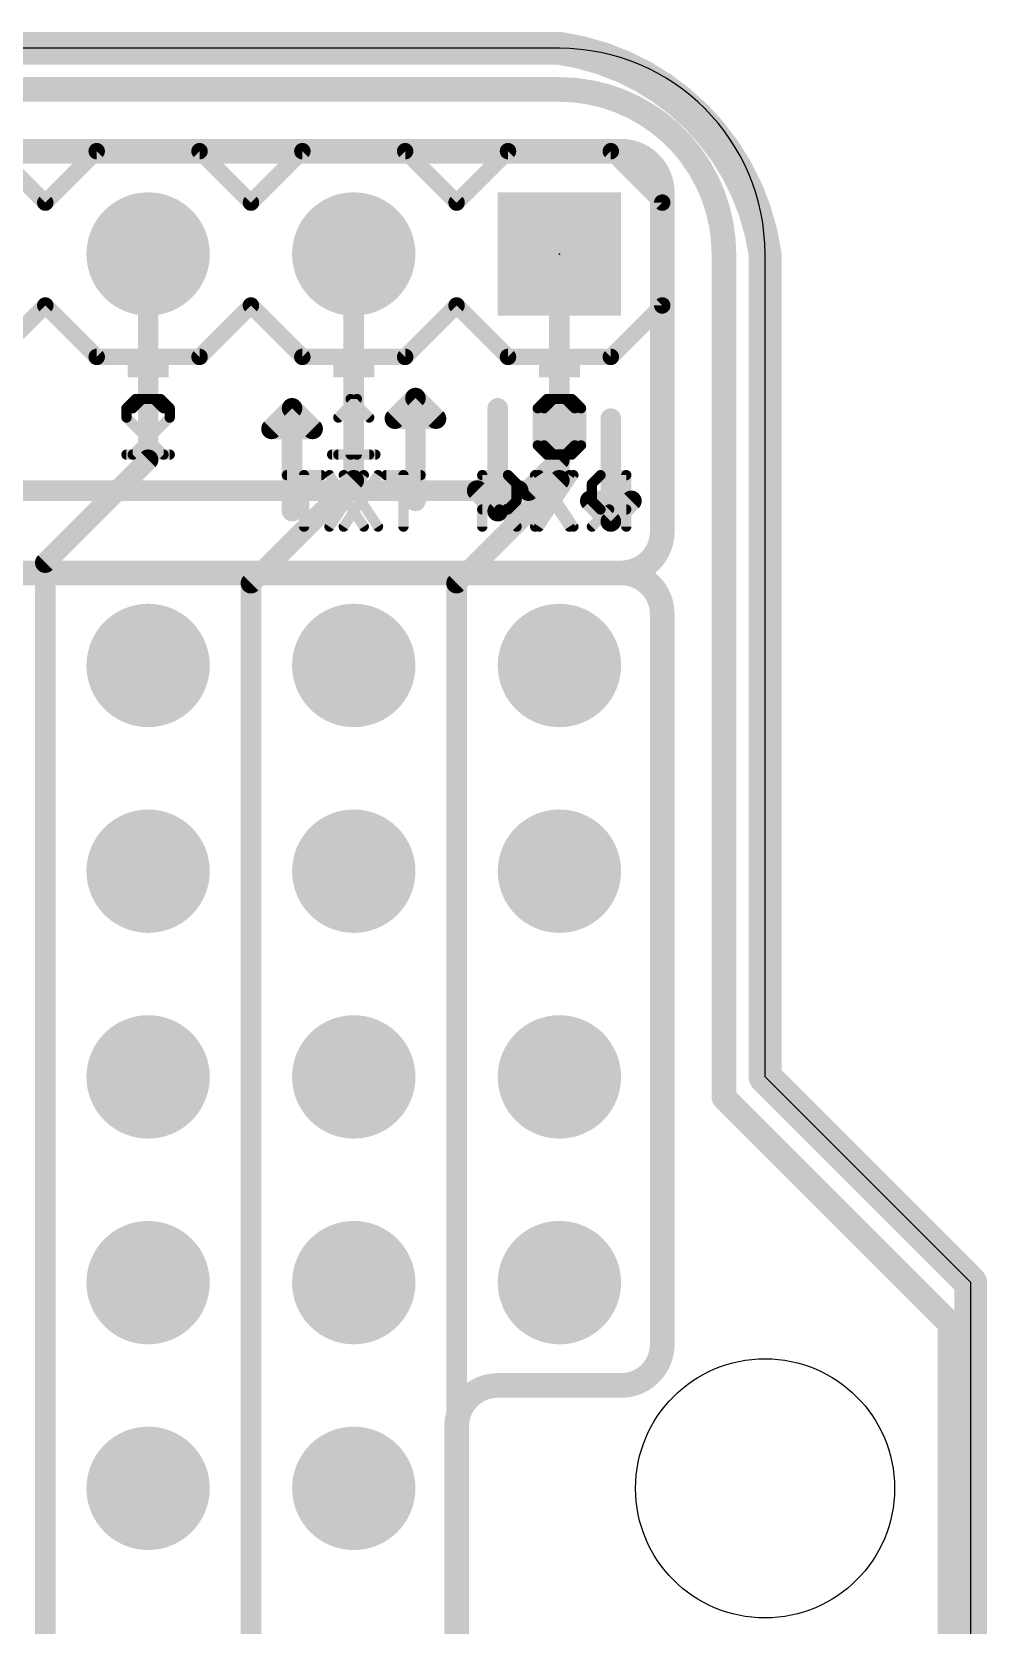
# Model space of a CAD drawing. Extents: x -0.08 to 2.71, y -0.01 to 2.11.
# Drawn here: x 2.243 to 2.708, y 1.334 to 2.108 of the extents above; entities that cross this region are included whole.
import ezdxf

# ---------------------------------------------------------------- set-up
doc = ezdxf.new("R2010")
doc.units = 0
for name, color, linetype in [('1', 14, 'CONTINUOUS'), ('16', 174, 'CONTINUOUS'), ('17', 94, 'CONTINUOUS'), ('18', 94, 'CONTINUOUS'), ('20', 178, 'CONTINUOUS'), ('21', 251, 'CONTINUOUS'), ('22', 2, 'CONTINUOUS'), ('23', 178, 'CONTINUOUS'), ('51', 54, 'CONTINUOUS')]:
    doc.layers.add(name, color=color, linetype=linetype)

# ---------------------------------------------------------------- blocks, each defined once
blk = doc.blocks.new('RECT')
blk.add_solid([(-0.5, -0.5), (0.5, -0.5), (-0.5, 0.5), (0.5, 0.5)])
blk = doc.blocks.new('SQUAREP')
blk.add_solid([(-0.5, -0.5), (0.5, -0.5), (-0.5, 0.5), (0.5, 0.5)])
blk = doc.blocks.new('ROUNDP')
at = {"const_width": 0.5}
blk.add_lwpolyline([(0, -0.25, 1), (0, 0.25, 1), (0, -0.25)], format="xyb", dxfattribs=at)
blk = doc.blocks.new('ROUNDV')
at = {"const_width": 0.5}
blk.add_lwpolyline([(0, -0.25, 1), (0, 0.25, 1), (0, -0.25)], format="xyb", dxfattribs=at)

msp = doc.modelspace()

# ---------------------------------------------------------------- linework, layer by layer
at = {"layer": '1'}
for points, const_width in [([(0.1, 2.1), (2.5, 2.1)], 0.016), ([(2.6, 2), (2.6, 1.6)], 0.016), ([(2.3, 1.9), (2.3, 2)], 0.01), ([(2.4, 1.89), (2.4, 2)], 0.01), ([(2.5, 2), (2.5, 1.89)], 0.01), ([(2.25, 1.85), (2.3, 1.9)], 0.01), ([(2.35, 1.84), (2.4, 1.89)], 0.01), ([(2.5, 1.89), (2.45, 1.84)], 0.01), ([(2.25, 1.27), (2.25, 1.85)], 0.01), ([(2.35, 1.27), (2.35, 1.84)], 0.01), ([(2.45, 1.84), (2.45, 0.92)], 0.01), ([(2.6, 1.6), (2.7, 1.5)], 0.016), ([(2.7, 1.5), (2.7, 0.2)], 0.016)]:
    msp.add_lwpolyline(points, dxfattribs=dict(at, const_width=const_width))
for points, const_width in [([(2.6, 2, 0.333339), (2.5, 2.1)], 0.016), ([(2.500566, 2.10396, 1), (2.499434, 2.09604)], 0.008), ([(2.5, 2.096, 1), (2.5, 2.104)], 0.008), ([(2.604, 2, 1), (2.596, 2)], 0.008), ([(2.3025, 2, 1), (2.2975, 2)], 0.005), ([(2.4025, 2, 1), (2.3975, 2)], 0.005), ([(2.5025, 2, 1), (2.4975, 2)], 0.005), ([(2.59604, 1.999434, 1), (2.60396, 2.000566)], 0.008), ([(2.2975, 1.9, 1), (2.3025, 1.9)], 0.005), ([(2.301768, 1.898232, 1), (2.298232, 1.901768)], 0.005), ([(2.3975, 1.89, 1), (2.4025, 1.89)], 0.005), ([(2.401768, 1.888232, 1), (2.398232, 1.891768)], 0.005), ([(2.4975, 1.89, 1), (2.5025, 1.89)], 0.005), ([(2.501768, 1.888232, 1), (2.498232, 1.891768)], 0.005), ([(2.2525, 1.85, 1), (2.2475, 1.85)], 0.005), ([(2.248232, 1.851768, 1), (2.251768, 1.848232)], 0.005), ([(2.3525, 1.84, 1), (2.3475, 1.84)], 0.005), ([(2.348232, 1.841768, 1), (2.351768, 1.838232)], 0.005), ([(2.4525, 1.84, 1), (2.4475, 1.84)], 0.005), ([(2.448232, 1.841768, 1), (2.451768, 1.838232)], 0.005), ([(2.596, 1.6, 1), (2.604, 1.6)], 0.008), ([(2.602828, 1.602828, 1), (2.597172, 1.597172)], 0.008), ([(2.704, 1.5, 1), (2.696, 1.5)], 0.008), ([(2.697172, 1.497172, 1), (2.702828, 1.502828)], 0.008)]:
    msp.add_lwpolyline(points, format="xyb", dxfattribs=dict(at, const_width=const_width))
at = {"layer": '16'}
for points, const_width in [([(0.1, 2.1), (2.5, 2.1)], 0.016), ([(2.6, 2), (2.6, 1.6)], 0.016), ([(2.5, 1.9), (2.5, 2)], 0.01), ([(2.485, 1.885), (2.5, 1.9)], 0.01), ([(0.935, 1.885), (2.485, 1.885)], 0.01), ([(2.6, 1.6), (2.7, 1.5)], 0.016), ([(2.7, 1.5), (2.7, 0.2)], 0.016)]:
    msp.add_lwpolyline(points, dxfattribs=dict(at, const_width=const_width))
for points, const_width in [([(2.6, 2, 0.333339), (2.5, 2.1)], 0.016), ([(2.500566, 2.10396, 1), (2.499434, 2.09604)], 0.008), ([(2.5, 2.096, 1), (2.5, 2.104)], 0.008), ([(2.604, 2, 1), (2.596, 2)], 0.008), ([(2.5025, 2, 1), (2.4975, 2)], 0.005), ([(2.59604, 1.999434, 1), (2.60396, 2.000566)], 0.008), ([(2.4975, 1.9, 1), (2.5025, 1.9)], 0.005), ([(2.501768, 1.898232, 1), (2.498232, 1.901768)], 0.005), ([(2.485, 1.8825, 1), (2.485, 1.8875)], 0.005), ([(2.483232, 1.886768, 1), (2.486768, 1.883232)], 0.005), ([(2.596, 1.6, 1), (2.604, 1.6)], 0.008), ([(2.602828, 1.602828, 1), (2.597172, 1.597172)], 0.008), ([(2.704, 1.5, 1), (2.696, 1.5)], 0.008), ([(2.697172, 1.497172, 1), (2.702828, 1.502828)], 0.008)]:
    msp.add_lwpolyline(points, format="xyb", dxfattribs=dict(at, const_width=const_width))
at = {"layer": '20'}
for p, q in [((2.5, 2.1), (0.1, 2.1)), ((2.6, 1.6), (2.6, 2)), ((2.7, 1.5), (2.6, 1.6)), ((2.7, 0.2), (2.7, 1.5))]:
    msp.add_line(p, q, dxfattribs=at)
msp.add_circle((2.6, 1.4), 0.062992, dxfattribs=at)
msp.add_arc((2.5, 2), 0.1, 0, 90, dxfattribs=at)
at = {"layer": '21'}
for points, const_width in [([(0.51, 2.08), (2.5, 2.08)], 0.012), ([(1.11, 2.05), (2.53, 2.05)], 0.012), ([(2.25, 2.025), (2.225, 2.05)], 0.008), ([(2.25, 2.025), (2.275, 2.05)], 0.008), ([(2.275, 2.05), (2.325, 2.05)], 0.008), ([(2.325, 2.05), (2.35, 2.025)], 0.008), ([(2.35, 2.025), (2.375, 2.05)], 0.008), ([(2.375, 2.05), (2.425, 2.05)], 0.008), ([(2.425, 2.05), (2.45, 2.025)], 0.008), ([(2.45, 2.025), (2.475, 2.05)], 0.008), ([(2.475, 2.05), (2.525, 2.05)], 0.008), ([(2.55, 2.025), (2.525, 2.05)], 0.008), ([(2.55, 1.865), (2.55, 2.03)], 0.012), ([(2.55, 1.975), (2.55, 2.025)], 0.008), ([(2.58, 2), (2.58, 1.59)], 0.012), ([(2.225, 1.95), (2.25, 1.975)], 0.008), ([(2.275, 1.95), (2.25, 1.975)], 0.008), ([(2.35, 1.975), (2.325, 1.95)], 0.008), ([(2.375, 1.95), (2.35, 1.975)], 0.008), ([(2.45, 1.975), (2.425, 1.95)], 0.008), ([(2.475, 1.95), (2.45, 1.975)], 0.008), ([(2.525, 1.95), (2.55, 1.975)], 0.008), ([(2.325, 1.95), (2.275, 1.95)], 0.008), ([(2.425, 1.95), (2.375, 1.95)], 0.008), ([(2.525, 1.95), (2.475, 1.95)], 0.008), ([(2.297004, 1.929523), (2.2925, 1.925019)], 0.005), ([(2.306011, 1.929523), (2.297004, 1.929523)], 0.005), ([(2.310515, 1.925019), (2.306011, 1.929523)], 0.005), ([(2.3925, 1.920515), (2.401508, 1.929523)], 0.005), ([(2.401508, 1.929523), (2.401508, 1.9025)], 0.005), ([(2.42, 1.92), (2.43, 1.93)], 0.01), ([(2.43, 1.93), (2.44, 1.92)], 0.01), ([(2.4925, 1.925019), (2.497004, 1.929523)], 0.005), ([(2.497004, 1.929523), (2.506011, 1.929523)], 0.005), ([(2.506011, 1.929523), (2.510515, 1.925019)], 0.005), ([(2.2925, 1.9025), (2.310515, 1.920515)], 0.005), ([(2.310515, 1.920515), (2.310515, 1.925019)], 0.005), ([(2.42, 1.92), (2.43, 1.92)], 0.01), ([(2.44, 1.92), (2.43, 1.92)], 0.01), ([(2.43, 1.92), (2.43, 1.88)], 0.01), ([(2.4925, 1.907004), (2.4925, 1.925019)], 0.005), ([(2.4925, 1.907004), (2.510515, 1.925019)], 0.005), ([(2.510515, 1.925019), (2.510515, 1.907004)], 0.005), ([(2.525, 1.88), (2.525, 1.92)], 0.01), ([(2.497004, 1.9025), (2.4925, 1.907004)], 0.005), ([(2.510515, 1.907004), (2.506011, 1.9025)], 0.005), ([(2.310515, 1.9025), (2.2925, 1.9025)], 0.005), ([(2.3925, 1.9025), (2.410515, 1.9025)], 0.005), ([(2.506011, 1.9025), (2.497004, 1.9025)], 0.005), ([(2.3675, 1.892521), (2.384181, 1.892521)], 0.005), ([(2.37584, 1.8675), (2.37584, 1.892521)], 0.005), ([(2.395124, 1.892521), (2.411804, 1.8675)], 0.005), ([(2.411804, 1.892521), (2.395124, 1.8675)], 0.005), ([(2.4625, 1.8675), (2.4625, 1.892521)], 0.005), ([(2.4625, 1.892521), (2.475011, 1.892521)], 0.005), ([(2.475011, 1.892521), (2.479181, 1.888351)], 0.005), ([(2.479181, 1.888351), (2.479181, 1.880011)], 0.005), ([(2.490124, 1.892521), (2.506804, 1.8675)], 0.005), ([(2.506804, 1.892521), (2.490124, 1.8675)], 0.005), ([(2.479181, 1.880011), (2.475011, 1.87584)], 0.005), ([(2.525, 1.87), (2.515, 1.88)], 0.01), ([(2.515, 1.88), (2.525, 1.88)], 0.01), ([(2.535, 1.88), (2.525, 1.87)], 0.01), ([(2.535, 1.88), (2.525, 1.88)], 0.01), ([(2.475011, 1.87584), (2.4625, 1.87584)], 0.005), ([(2.47084, 1.87584), (2.479181, 1.8675)], 0.005), ([(1.11, 1.845), (2.53, 1.845)], 0.012), ([(2.58, 1.59), (2.69, 1.48)], 0.012), ([(2.69, 1.48), (2.69, 0.93)], 0.012)]:
    msp.add_lwpolyline(points, dxfattribs=dict(at, const_width=const_width))
for points, const_width in [([(2.58, 2, 0.414214), (2.5, 2.08)], 0.012), ([(2.5, 2.083, 1), (2.5, 2.077)], 0.006), ([(2.5, 2.077, 1), (2.5, 2.083)], 0.006), ([(2.275, 2.052, 1), (2.275, 2.048)], 0.004), ([(2.276414, 2.048586, 1), (2.273586, 2.051414)], 0.004), ([(2.326414, 2.051414, 1), (2.323586, 2.048586)], 0.004), ([(2.325, 2.048, 1), (2.325, 2.052)], 0.004), ([(2.375, 2.052, 1), (2.375, 2.048)], 0.004), ([(2.376414, 2.048586, 1), (2.373586, 2.051414)], 0.004), ([(2.426414, 2.051414, 1), (2.423586, 2.048586)], 0.004), ([(2.425, 2.048, 1), (2.425, 2.052)], 0.004), ([(2.475, 2.052, 1), (2.475, 2.048)], 0.004), ([(2.476414, 2.048586, 1), (2.473586, 2.051414)], 0.004), ([(2.526414, 2.051414, 1), (2.523586, 2.048586)], 0.004), ([(2.525, 2.048, 1), (2.525, 2.052)], 0.004), ([(2.55, 2.03, 0.414214), (2.53, 2.05)], 0.012), ([(2.53, 2.053, 1), (2.53, 2.047)], 0.006), ([(2.53, 2.047, 1), (2.53, 2.053)], 0.006), ([(2.553, 2.03, 1), (2.547, 2.03)], 0.006), ([(2.547, 2.03, 1), (2.553, 2.03)], 0.006), ([(2.248586, 2.026414, 1), (2.251414, 2.023586)], 0.004), ([(2.248586, 2.023586, 1), (2.251414, 2.026414)], 0.004), ([(2.348586, 2.026414, 1), (2.351414, 2.023586)], 0.004), ([(2.348586, 2.023586, 1), (2.351414, 2.026414)], 0.004), ([(2.448586, 2.026414, 1), (2.451414, 2.023586)], 0.004), ([(2.448586, 2.023586, 1), (2.451414, 2.026414)], 0.004), ([(2.552, 2.025, 1), (2.548, 2.025)], 0.004), ([(2.548586, 2.023586, 1), (2.551414, 2.026414)], 0.004), ([(2.583, 2, 1), (2.577, 2)], 0.006), ([(2.577, 2, 1), (2.583, 2)], 0.006), ([(2.251414, 1.976414, 1), (2.248586, 1.973586)], 0.004), ([(2.251414, 1.973586, 1), (2.248586, 1.976414)], 0.004), ([(2.351414, 1.976414, 1), (2.348586, 1.973586)], 0.004), ([(2.351414, 1.973586, 1), (2.348586, 1.976414)], 0.004), ([(2.451414, 1.976414, 1), (2.448586, 1.973586)], 0.004), ([(2.451414, 1.973586, 1), (2.448586, 1.976414)], 0.004), ([(2.548, 1.975, 1), (2.552, 1.975)], 0.004), ([(2.551414, 1.973586, 1), (2.548586, 1.976414)], 0.004), ([(2.275, 1.952, 1), (2.275, 1.948)], 0.004), ([(2.273586, 1.948586, 1), (2.276414, 1.951414)], 0.004), ([(2.323586, 1.951414, 1), (2.326414, 1.948586)], 0.004), ([(2.325, 1.948, 1), (2.325, 1.952)], 0.004), ([(2.375, 1.952, 1), (2.375, 1.948)], 0.004), ([(2.373586, 1.948586, 1), (2.376414, 1.951414)], 0.004), ([(2.423586, 1.951414, 1), (2.426414, 1.948586)], 0.004), ([(2.425, 1.948, 1), (2.425, 1.952)], 0.004), ([(2.475, 1.952, 1), (2.475, 1.948)], 0.004), ([(2.473586, 1.948586, 1), (2.476414, 1.951414)], 0.004), ([(2.523586, 1.951414, 1), (2.526414, 1.948586)], 0.004), ([(2.525, 1.948, 1), (2.525, 1.952)], 0.004), ([(2.297004, 1.930773, 1), (2.297004, 1.928273)], 0.0025), ([(2.297888, 1.928639, 1), (2.29612, 1.930407)], 0.0025), ([(2.306895, 1.930407, 1), (2.305128, 1.928639)], 0.0025), ([(2.306011, 1.928273, 1), (2.306011, 1.930773)], 0.0025), ([(2.402758, 1.929523, 1), (2.400258, 1.929523)], 0.0025), ([(2.402392, 1.928639, 1), (2.400624, 1.930407)], 0.0025), ([(2.431768, 1.931768, 1), (2.428232, 1.928232)], 0.005), ([(2.431768, 1.928232, 1), (2.428232, 1.931768)], 0.005), ([(2.497004, 1.930773, 1), (2.497004, 1.928273)], 0.0025), ([(2.497888, 1.928639, 1), (2.49612, 1.930407)], 0.0025), ([(2.506895, 1.930407, 1), (2.505128, 1.928639)], 0.0025), ([(2.506011, 1.928273, 1), (2.506011, 1.930773)], 0.0025), ([(2.291616, 1.925903, 1), (2.293384, 1.924135)], 0.0025), ([(2.311765, 1.925019, 1), (2.309265, 1.925019)], 0.0025), ([(2.309265, 1.920515, 1), (2.311765, 1.920515)], 0.0025), ([(2.311399, 1.919631, 1), (2.309631, 1.921399)], 0.0025), ([(2.309632, 1.924135, 1), (2.311399, 1.925903)], 0.0025), ([(2.391616, 1.921399, 1), (2.393384, 1.919631)], 0.0025), ([(2.42, 1.9225, 1), (2.42, 1.9175)], 0.005), ([(2.418232, 1.921768, 1), (2.421768, 1.918232)], 0.005), ([(2.43, 1.9225, 1), (2.43, 1.9175)], 0.005), ([(2.4325, 1.92, 1), (2.4275, 1.92)], 0.005), ([(2.43, 1.9175, 1), (2.43, 1.9225)], 0.005), ([(2.438232, 1.918232, 1), (2.441768, 1.921768)], 0.005), ([(2.44, 1.9175, 1), (2.44, 1.9225)], 0.005), ([(2.49375, 1.925019, 1), (2.49125, 1.925019)], 0.0025), ([(2.491616, 1.925903, 1), (2.493384, 1.924135)], 0.0025), ([(2.511765, 1.925019, 1), (2.509265, 1.925019)], 0.0025), ([(2.511399, 1.924135, 1), (2.509631, 1.925903)], 0.0025), ([(2.509632, 1.924135, 1), (2.511399, 1.925903)], 0.0025), ([(2.5275, 1.92, 1), (2.5225, 1.92)], 0.005), ([(2.493384, 1.907888, 1), (2.491616, 1.90612)], 0.0025), ([(2.491616, 1.907888, 1), (2.493384, 1.90612)], 0.0025), ([(2.49125, 1.907004, 1), (2.49375, 1.907004)], 0.0025), ([(2.509265, 1.907004, 1), (2.511765, 1.907004)], 0.0025), ([(2.511399, 1.90612, 1), (2.509632, 1.907888)], 0.0025), ([(2.2925, 1.90375, 1), (2.2925, 1.90125)], 0.0025), ([(2.291616, 1.903384, 1), (2.293384, 1.901616)], 0.0025), ([(2.310515, 1.90125, 1), (2.310515, 1.90375)], 0.0025), ([(2.3925, 1.90375, 1), (2.3925, 1.90125)], 0.0025), ([(2.400258, 1.9025, 1), (2.402758, 1.9025)], 0.0025), ([(2.410515, 1.90125, 1), (2.410515, 1.90375)], 0.0025), ([(2.497004, 1.90375, 1), (2.497004, 1.90125)], 0.0025), ([(2.49612, 1.901616, 1), (2.497888, 1.903384)], 0.0025), ([(2.505128, 1.903384, 1), (2.506895, 1.901616)], 0.0025), ([(2.506011, 1.90125, 1), (2.506011, 1.90375)], 0.0025), ([(2.3675, 1.893771, 1), (2.3675, 1.891271)], 0.0025), ([(2.37709, 1.892521, 1), (2.37459, 1.892521)], 0.0025), ([(2.384181, 1.891271, 1), (2.384181, 1.893771)], 0.0025), ([(2.396164, 1.893215, 1), (2.394083, 1.891828)], 0.0025), ([(2.412844, 1.891828, 1), (2.410764, 1.893215)], 0.0025), ([(2.46375, 1.892521, 1), (2.46125, 1.892521)], 0.0025), ([(2.4625, 1.893771, 1), (2.4625, 1.891271)], 0.0025), ([(2.475894, 1.893405, 1), (2.474127, 1.891637)], 0.0025), ([(2.475011, 1.891271, 1), (2.475011, 1.893771)], 0.0025), ([(2.480431, 1.888351, 1), (2.477931, 1.888351)], 0.0025), ([(2.478297, 1.887467, 1), (2.480065, 1.889235)], 0.0025), ([(2.491164, 1.893215, 1), (2.489083, 1.891828)], 0.0025), ([(2.507844, 1.891828, 1), (2.505764, 1.893215)], 0.0025), ([(2.4275, 1.88, 1), (2.4325, 1.88)], 0.005), ([(2.480065, 1.879127, 1), (2.478297, 1.880894)], 0.0025), ([(2.516768, 1.881768, 1), (2.513232, 1.878232)], 0.005), ([(2.515, 1.8825, 1), (2.515, 1.8775)], 0.005), ([(2.525, 1.8825, 1), (2.525, 1.8775)], 0.005), ([(2.5225, 1.88, 1), (2.5275, 1.88)], 0.005), ([(2.525, 1.8775, 1), (2.525, 1.8825)], 0.005), ([(2.536768, 1.878232, 1), (2.533232, 1.881768)], 0.005), ([(2.535, 1.8775, 1), (2.535, 1.8825)], 0.005), ([(2.4625, 1.87709, 1), (2.4625, 1.87459)], 0.0025), ([(2.471724, 1.876724, 1), (2.469957, 1.874957)], 0.0025), ([(2.474127, 1.876724, 1), (2.475894, 1.874957)], 0.0025), ([(2.475011, 1.87459, 1), (2.475011, 1.87709)], 0.0025), ([(2.477931, 1.880011, 1), (2.480431, 1.880011)], 0.0025), ([(2.37459, 1.8675, 1), (2.37709, 1.8675)], 0.0025), ([(2.394083, 1.868193, 1), (2.396164, 1.866807)], 0.0025), ([(2.410764, 1.866807, 1), (2.412844, 1.868193)], 0.0025), ([(2.46125, 1.8675, 1), (2.46375, 1.8675)], 0.0025), ([(2.478297, 1.866616, 1), (2.480065, 1.868384)], 0.0025), ([(2.489083, 1.868193, 1), (2.491164, 1.866807)], 0.0025), ([(2.505764, 1.866807, 1), (2.507844, 1.868193)], 0.0025), ([(2.523232, 1.871768, 1), (2.526768, 1.868232)], 0.005), ([(2.523232, 1.868232, 1), (2.526768, 1.871768)], 0.005), ([(2.53, 1.845, 0.414214), (2.55, 1.865)], 0.012), ([(2.553, 1.865, 1), (2.547, 1.865)], 0.006), ([(2.547, 1.865, 1), (2.553, 1.865)], 0.006), ([(2.53, 1.848, 1), (2.53, 1.842)], 0.006), ([(2.53, 1.842, 1), (2.53, 1.848)], 0.006), ([(2.582121, 1.592121, 1), (2.577879, 1.587879)], 0.006), ([(2.577, 1.59, 1), (2.583, 1.59)], 0.006), ([(2.693, 1.48, 1), (2.687, 1.48)], 0.006), ([(2.687879, 1.477879, 1), (2.692121, 1.482121)], 0.006)]:
    msp.add_lwpolyline(points, format="xyb", dxfattribs=dict(at, const_width=const_width))
at = {"layer": '22'}
for points, const_width in [([(2.53, 2.05), (1.11, 2.05)], 0.012), ([(2.25, 2.025), (2.225, 2.05)], 0.008), ([(2.275, 2.05), (2.25, 2.025)], 0.008), ([(2.325, 2.05), (2.275, 2.05)], 0.008), ([(2.35, 2.025), (2.325, 2.05)], 0.008), ([(2.375, 2.05), (2.35, 2.025)], 0.008), ([(2.425, 2.05), (2.375, 2.05)], 0.008), ([(2.45, 2.025), (2.425, 2.05)], 0.008), ([(2.475, 2.05), (2.45, 2.025)], 0.008), ([(2.525, 2.05), (2.475, 2.05)], 0.008), ([(2.55, 2.025), (2.525, 2.05)], 0.008), ([(2.55, 2.025), (2.55, 1.865)], 0.012), ([(2.55, 1.975), (2.55, 2.025)], 0.008), ([(2.225, 1.95), (2.25, 1.975)], 0.008), ([(2.25, 1.975), (2.275, 1.95)], 0.008), ([(2.325, 1.95), (2.35, 1.975)], 0.008), ([(2.35, 1.975), (2.375, 1.95)], 0.008), ([(2.425, 1.95), (2.45, 1.975)], 0.008), ([(2.45, 1.975), (2.475, 1.95)], 0.008), ([(2.525, 1.95), (2.55, 1.975)], 0.008), ([(2.275, 1.95), (2.325, 1.95)], 0.008), ([(2.375, 1.95), (2.425, 1.95)], 0.008), ([(2.475, 1.95), (2.525, 1.95)], 0.008), ([(2.289485, 1.925019), (2.293989, 1.929523)], 0.005), ([(2.293989, 1.929523), (2.302996, 1.929523)], 0.005), ([(2.302996, 1.929523), (2.3075, 1.925019)], 0.005), ([(2.37, 1.925), (2.36, 1.915)], 0.01), ([(2.38, 1.915), (2.37, 1.925)], 0.01), ([(2.4075, 1.920515), (2.398492, 1.929523)], 0.005), ([(2.398492, 1.929523), (2.398492, 1.9025)], 0.005), ([(2.47, 1.885), (2.47, 1.925)], 0.01), ([(2.493989, 1.929523), (2.489485, 1.925019)], 0.005), ([(2.502996, 1.929523), (2.493989, 1.929523)], 0.005), ([(2.5075, 1.925019), (2.502996, 1.929523)], 0.005), ([(2.289485, 1.920515), (2.289485, 1.925019)], 0.005), ([(2.3075, 1.9025), (2.289485, 1.920515)], 0.005), ([(2.489485, 1.925019), (2.489485, 1.907004)], 0.005), ([(2.5075, 1.907004), (2.489485, 1.925019)], 0.005), ([(2.5075, 1.907004), (2.5075, 1.925019)], 0.005), ([(2.36, 1.915), (2.37, 1.915)], 0.01), ([(2.38, 1.915), (2.37, 1.915)], 0.01), ([(2.37, 1.915), (2.37, 1.875)], 0.01), ([(2.489485, 1.907004), (2.493989, 1.9025)], 0.005), ([(2.502996, 1.9025), (2.5075, 1.907004)], 0.005), ([(2.289485, 1.9025), (2.3075, 1.9025)], 0.005), ([(2.4075, 1.9025), (2.389485, 1.9025)], 0.005), ([(2.493989, 1.9025), (2.502996, 1.9025)], 0.005), ([(2.404876, 1.892521), (2.388196, 1.8675)], 0.005), ([(2.388196, 1.892521), (2.404876, 1.8675)], 0.005), ([(2.4325, 1.892521), (2.415819, 1.892521)], 0.005), ([(2.42416, 1.8675), (2.42416, 1.892521)], 0.005), ([(2.46, 1.885), (2.47, 1.875)], 0.01), ([(2.46, 1.885), (2.47, 1.885)], 0.01), ([(2.47, 1.875), (2.48, 1.885)], 0.01), ([(2.48, 1.885), (2.47, 1.885)], 0.01), ([(2.504876, 1.892521), (2.488196, 1.8675)], 0.005), ([(2.488196, 1.892521), (2.504876, 1.8675)], 0.005), ([(2.519989, 1.892521), (2.515819, 1.888351)], 0.005), ([(2.515819, 1.888351), (2.515819, 1.880011)], 0.005), ([(2.5325, 1.892521), (2.519989, 1.892521)], 0.005), ([(2.5325, 1.8675), (2.5325, 1.892521)], 0.005), ([(2.515819, 1.880011), (2.519989, 1.87584)], 0.005), ([(2.52416, 1.87584), (2.515819, 1.8675)], 0.005), ([(2.519989, 1.87584), (2.5325, 1.87584)], 0.005), ([(2.53, 1.845), (1.11, 1.845)], 0.012), ([(2.55, 1.825), (2.55, 1.47)], 0.012), ([(2.47, 1.45), (2.53, 1.45)], 0.012), ([(2.45, 1.43), (2.45, 1.27)], 0.012)]:
    msp.add_lwpolyline(points, dxfattribs=dict(at, const_width=const_width))
for points, const_width in [([(2.275, 2.052, 1), (2.275, 2.048)], 0.004), ([(2.276414, 2.048586, 1), (2.273586, 2.051414)], 0.004), ([(2.326414, 2.051414, 1), (2.323586, 2.048586)], 0.004), ([(2.325, 2.048, 1), (2.325, 2.052)], 0.004), ([(2.375, 2.052, 1), (2.375, 2.048)], 0.004), ([(2.376414, 2.048586, 1), (2.373586, 2.051414)], 0.004), ([(2.426414, 2.051414, 1), (2.423586, 2.048586)], 0.004), ([(2.425, 2.048, 1), (2.425, 2.052)], 0.004), ([(2.475, 2.052, 1), (2.475, 2.048)], 0.004), ([(2.476414, 2.048586, 1), (2.473586, 2.051414)], 0.004), ([(2.526414, 2.051414, 1), (2.523586, 2.048586)], 0.004), ([(2.525, 2.048, 1), (2.525, 2.052)], 0.004), ([(2.55, 2.03, 0.414214), (2.53, 2.05)], 0.012), ([(2.53, 2.053, 1), (2.53, 2.047)], 0.006), ([(2.53, 2.047, 1), (2.53, 2.053)], 0.006), ([(2.547, 2.03, 1), (2.553, 2.03)], 0.006), ([(2.553, 2.025, 1), (2.547, 2.025)], 0.006), ([(2.248586, 2.026414, 1), (2.251414, 2.023586)], 0.004), ([(2.248586, 2.023586, 1), (2.251414, 2.026414)], 0.004), ([(2.348586, 2.026414, 1), (2.351414, 2.023586)], 0.004), ([(2.348586, 2.023586, 1), (2.351414, 2.026414)], 0.004), ([(2.448586, 2.026414, 1), (2.451414, 2.023586)], 0.004), ([(2.448586, 2.023586, 1), (2.451414, 2.026414)], 0.004), ([(2.552, 2.025, 1), (2.548, 2.025)], 0.004), ([(2.548586, 2.023586, 1), (2.551414, 2.026414)], 0.004), ([(2.251414, 1.976414, 1), (2.248586, 1.973586)], 0.004), ([(2.251414, 1.973586, 1), (2.248586, 1.976414)], 0.004), ([(2.351414, 1.976414, 1), (2.348586, 1.973586)], 0.004), ([(2.351414, 1.973586, 1), (2.348586, 1.976414)], 0.004), ([(2.451414, 1.976414, 1), (2.448586, 1.973586)], 0.004), ([(2.451414, 1.973586, 1), (2.448586, 1.976414)], 0.004), ([(2.548, 1.975, 1), (2.552, 1.975)], 0.004), ([(2.551414, 1.973586, 1), (2.548586, 1.976414)], 0.004), ([(2.275, 1.952, 1), (2.275, 1.948)], 0.004), ([(2.273586, 1.948586, 1), (2.276414, 1.951414)], 0.004), ([(2.323586, 1.951414, 1), (2.326414, 1.948586)], 0.004), ([(2.325, 1.948, 1), (2.325, 1.952)], 0.004), ([(2.375, 1.952, 1), (2.375, 1.948)], 0.004), ([(2.373586, 1.948586, 1), (2.376414, 1.951414)], 0.004), ([(2.423586, 1.951414, 1), (2.426414, 1.948586)], 0.004), ([(2.425, 1.948, 1), (2.425, 1.952)], 0.004), ([(2.475, 1.952, 1), (2.475, 1.948)], 0.004), ([(2.473586, 1.948586, 1), (2.476414, 1.951414)], 0.004), ([(2.523586, 1.951414, 1), (2.526414, 1.948586)], 0.004), ([(2.525, 1.948, 1), (2.525, 1.952)], 0.004), ([(2.293989, 1.930773, 1), (2.293989, 1.928273)], 0.0025), ([(2.294872, 1.928639, 1), (2.293105, 1.930407)], 0.0025), ([(2.30388, 1.930407, 1), (2.302112, 1.928639)], 0.0025), ([(2.302996, 1.928273, 1), (2.302996, 1.930773)], 0.0025), ([(2.371768, 1.926768, 1), (2.368232, 1.923232)], 0.005), ([(2.371768, 1.923232, 1), (2.368232, 1.926768)], 0.005), ([(2.399376, 1.930407, 1), (2.397608, 1.928639)], 0.0025), ([(2.399742, 1.929523, 1), (2.397242, 1.929523)], 0.0025), ([(2.4725, 1.925, 1), (2.4675, 1.925)], 0.005), ([(2.493989, 1.930773, 1), (2.493989, 1.928273)], 0.0025), ([(2.494872, 1.928639, 1), (2.493105, 1.930407)], 0.0025), ([(2.50388, 1.930407, 1), (2.502112, 1.928639)], 0.0025), ([(2.502996, 1.928273, 1), (2.502996, 1.930773)], 0.0025), ([(2.290735, 1.925019, 1), (2.288235, 1.925019)], 0.0025), ([(2.288601, 1.925903, 1), (2.290368, 1.924135)], 0.0025), ([(2.290369, 1.921399, 1), (2.288601, 1.919631)], 0.0025), ([(2.288235, 1.920515, 1), (2.290735, 1.920515)], 0.0025), ([(2.306616, 1.924135, 1), (2.308384, 1.925903)], 0.0025), ([(2.406616, 1.919631, 1), (2.408384, 1.921399)], 0.0025), ([(2.490735, 1.925019, 1), (2.488235, 1.925019)], 0.0025), ([(2.490369, 1.925903, 1), (2.488601, 1.924135)], 0.0025), ([(2.488601, 1.925903, 1), (2.490368, 1.924135)], 0.0025), ([(2.50875, 1.925019, 1), (2.50625, 1.925019)], 0.0025), ([(2.506616, 1.924135, 1), (2.508384, 1.925903)], 0.0025), ([(2.36, 1.9175, 1), (2.36, 1.9125)], 0.005), ([(2.358232, 1.916768, 1), (2.361768, 1.913232)], 0.005), ([(2.37, 1.9175, 1), (2.37, 1.9125)], 0.005), ([(2.3725, 1.915, 1), (2.3675, 1.915)], 0.005), ([(2.37, 1.9125, 1), (2.37, 1.9175)], 0.005), ([(2.378232, 1.913232, 1), (2.381768, 1.916768)], 0.005), ([(2.38, 1.9125, 1), (2.38, 1.9175)], 0.005), ([(2.490368, 1.907888, 1), (2.488601, 1.90612)], 0.0025), ([(2.488235, 1.907004, 1), (2.490735, 1.907004)], 0.0025), ([(2.50625, 1.907004, 1), (2.50875, 1.907004)], 0.0025), ([(2.508384, 1.90612, 1), (2.506616, 1.907888)], 0.0025), ([(2.506616, 1.90612, 1), (2.508384, 1.907888)], 0.0025), ([(2.289485, 1.90375, 1), (2.289485, 1.90125)], 0.0025), ([(2.306616, 1.901616, 1), (2.308384, 1.903384)], 0.0025), ([(2.3075, 1.90125, 1), (2.3075, 1.90375)], 0.0025), ([(2.389485, 1.90375, 1), (2.389485, 1.90125)], 0.0025), ([(2.397242, 1.9025, 1), (2.399742, 1.9025)], 0.0025), ([(2.4075, 1.90125, 1), (2.4075, 1.90375)], 0.0025), ([(2.493989, 1.90375, 1), (2.493989, 1.90125)], 0.0025), ([(2.493105, 1.901616, 1), (2.494872, 1.903384)], 0.0025), ([(2.502112, 1.903384, 1), (2.50388, 1.901616)], 0.0025), ([(2.502996, 1.90125, 1), (2.502996, 1.90375)], 0.0025), ([(2.389236, 1.893215, 1), (2.387156, 1.891828)], 0.0025), ([(2.405917, 1.891828, 1), (2.403836, 1.893215)], 0.0025), ([(2.415819, 1.893771, 1), (2.415819, 1.891271)], 0.0025), ([(2.42541, 1.892521, 1), (2.42291, 1.892521)], 0.0025), ([(2.4325, 1.891271, 1), (2.4325, 1.893771)], 0.0025), ([(2.461768, 1.886768, 1), (2.458232, 1.883232)], 0.005), ([(2.46, 1.8875, 1), (2.46, 1.8825)], 0.005), ([(2.47, 1.8875, 1), (2.47, 1.8825)], 0.005), ([(2.47, 1.8825, 1), (2.47, 1.8875)], 0.005), ([(2.481768, 1.883232, 1), (2.478232, 1.886768)], 0.005), ([(2.48, 1.8825, 1), (2.48, 1.8875)], 0.005), ([(2.489236, 1.893215, 1), (2.487156, 1.891828)], 0.0025), ([(2.505917, 1.891828, 1), (2.503836, 1.893215)], 0.0025), ([(2.517069, 1.888351, 1), (2.514569, 1.888351)], 0.0025), ([(2.514935, 1.889235, 1), (2.516703, 1.887467)], 0.0025), ([(2.519989, 1.893771, 1), (2.519989, 1.891271)], 0.0025), ([(2.520873, 1.891637, 1), (2.519106, 1.893405)], 0.0025), ([(2.53375, 1.892521, 1), (2.53125, 1.892521)], 0.0025), ([(2.5325, 1.891271, 1), (2.5325, 1.893771)], 0.0025), ([(2.4675, 1.885, 1), (2.4725, 1.885)], 0.005), ([(2.516703, 1.880894, 1), (2.514935, 1.879127)], 0.0025), ([(2.3675, 1.875, 1), (2.3725, 1.875)], 0.005), ([(2.468232, 1.876768, 1), (2.471768, 1.873232)], 0.005), ([(2.468232, 1.873232, 1), (2.471768, 1.876768)], 0.005), ([(2.514569, 1.880011, 1), (2.517069, 1.880011)], 0.0025), ([(2.519989, 1.87709, 1), (2.519989, 1.87459)], 0.0025), ([(2.519106, 1.874957, 1), (2.520873, 1.876724)], 0.0025), ([(2.525043, 1.874957, 1), (2.523276, 1.876724)], 0.0025), ([(2.5325, 1.87459, 1), (2.5325, 1.87709)], 0.0025), ([(2.387156, 1.868193, 1), (2.389236, 1.866807)], 0.0025), ([(2.403836, 1.866807, 1), (2.405917, 1.868193)], 0.0025), ([(2.42291, 1.8675, 1), (2.42541, 1.8675)], 0.0025), ([(2.487156, 1.868193, 1), (2.489236, 1.866807)], 0.0025), ([(2.503836, 1.866807, 1), (2.505917, 1.868193)], 0.0025), ([(2.514935, 1.868384, 1), (2.516703, 1.866616)], 0.0025), ([(2.53, 1.845, 0.414214), (2.55, 1.865)], 0.012), ([(2.53125, 1.8675, 1), (2.53375, 1.8675)], 0.0025), ([(2.553, 1.865, 1), (2.547, 1.865)], 0.006), ([(2.547, 1.865, 1), (2.553, 1.865)], 0.006), ([(2.53, 1.848, 1), (2.53, 1.842)], 0.006), ([(2.55, 1.825, 0.414214), (2.53, 1.845)], 0.012), ([(2.53, 1.848, 1), (2.53, 1.842)], 0.006), ([(2.53, 1.842, 1), (2.53, 1.848)], 0.006), ([(2.553, 1.825, 1), (2.547, 1.825)], 0.006), ([(2.547, 1.825, 1), (2.553, 1.825)], 0.006), ([(2.53, 1.45, 0.414214), (2.55, 1.47)], 0.012), ([(2.553, 1.47, 1), (2.547, 1.47)], 0.006), ([(2.547, 1.47, 1), (2.553, 1.47)], 0.006), ([(2.47, 1.45, 0.414214), (2.45, 1.43)], 0.012), ([(2.47, 1.453, 1), (2.47, 1.447)], 0.006), ([(2.47, 1.447, 1), (2.47, 1.453)], 0.006), ([(2.53, 1.453, 1), (2.53, 1.447)], 0.006), ([(2.53, 1.447, 1), (2.53, 1.453)], 0.006), ([(2.453, 1.43, 1), (2.447, 1.43)], 0.006), ([(2.447, 1.43, 1), (2.453, 1.43)], 0.006)]:
    msp.add_lwpolyline(points, format="xyb", dxfattribs=dict(at, const_width=const_width))
at = {"layer": '23'}
msp.add_point((2.5, 2), dxfattribs=at)

# ---------------------------------------------------------------- block references
at = {"layer": '17', "xscale": 0.06, "yscale": 0.06, "rotation": 270}
for name, p in [('ROUNDP', (2.3, 2)), ('ROUNDP', (2.3, 2)), ('ROUNDP', (2.4, 2)), ('ROUNDP', (2.4, 2)), ('SQUAREP', (2.5, 2)), ('SQUAREP', (2.5, 2))]:
    msp.add_blockref(name, p, dxfattribs=at)
at = {"layer": '18', "xscale": 0.06, "yscale": 0.06}
for p in [(2.3, 1.8), (2.3, 1.8), (2.4, 1.8), (2.4, 1.8), (2.5, 1.8), (2.5, 1.8), (2.3, 1.7), (2.3, 1.7), (2.4, 1.7), (2.4, 1.7), (2.5, 1.7), (2.5, 1.7), (2.3, 1.6), (2.3, 1.6), (2.4, 1.6), (2.4, 1.6), (2.5, 1.6), (2.5, 1.6), (2.3, 1.5), (2.3, 1.5), (2.4, 1.5), (2.4, 1.5), (2.5, 1.5), (2.5, 1.5), (2.3, 1.4), (2.3, 1.4), (2.4, 1.4), (2.4, 1.4)]:
    msp.add_blockref('ROUNDV', p, dxfattribs=at)
at = {"layer": '21', "xscale": 0.02, "yscale": 0.01}
for p in [(2.3, 1.945), (2.4, 1.945), (2.5, 1.945)]:
    msp.add_blockref('RECT', p, dxfattribs=at)
at = {"layer": '22', "xscale": 0.02, "yscale": 0.01, "rotation": 180}
for p in [(2.3, 1.945), (2.4, 1.945), (2.5, 1.945)]:
    msp.add_blockref('RECT', p, dxfattribs=at)
at = {"layer": '51', "xscale": 0.02, "yscale": 0.02, "rotation": 180}
for p in [(2.3, 2), (2.4, 2), (2.5, 2)]:
    msp.add_blockref('RECT', p, dxfattribs=at)

doc.saveas('drawing.dxf')
